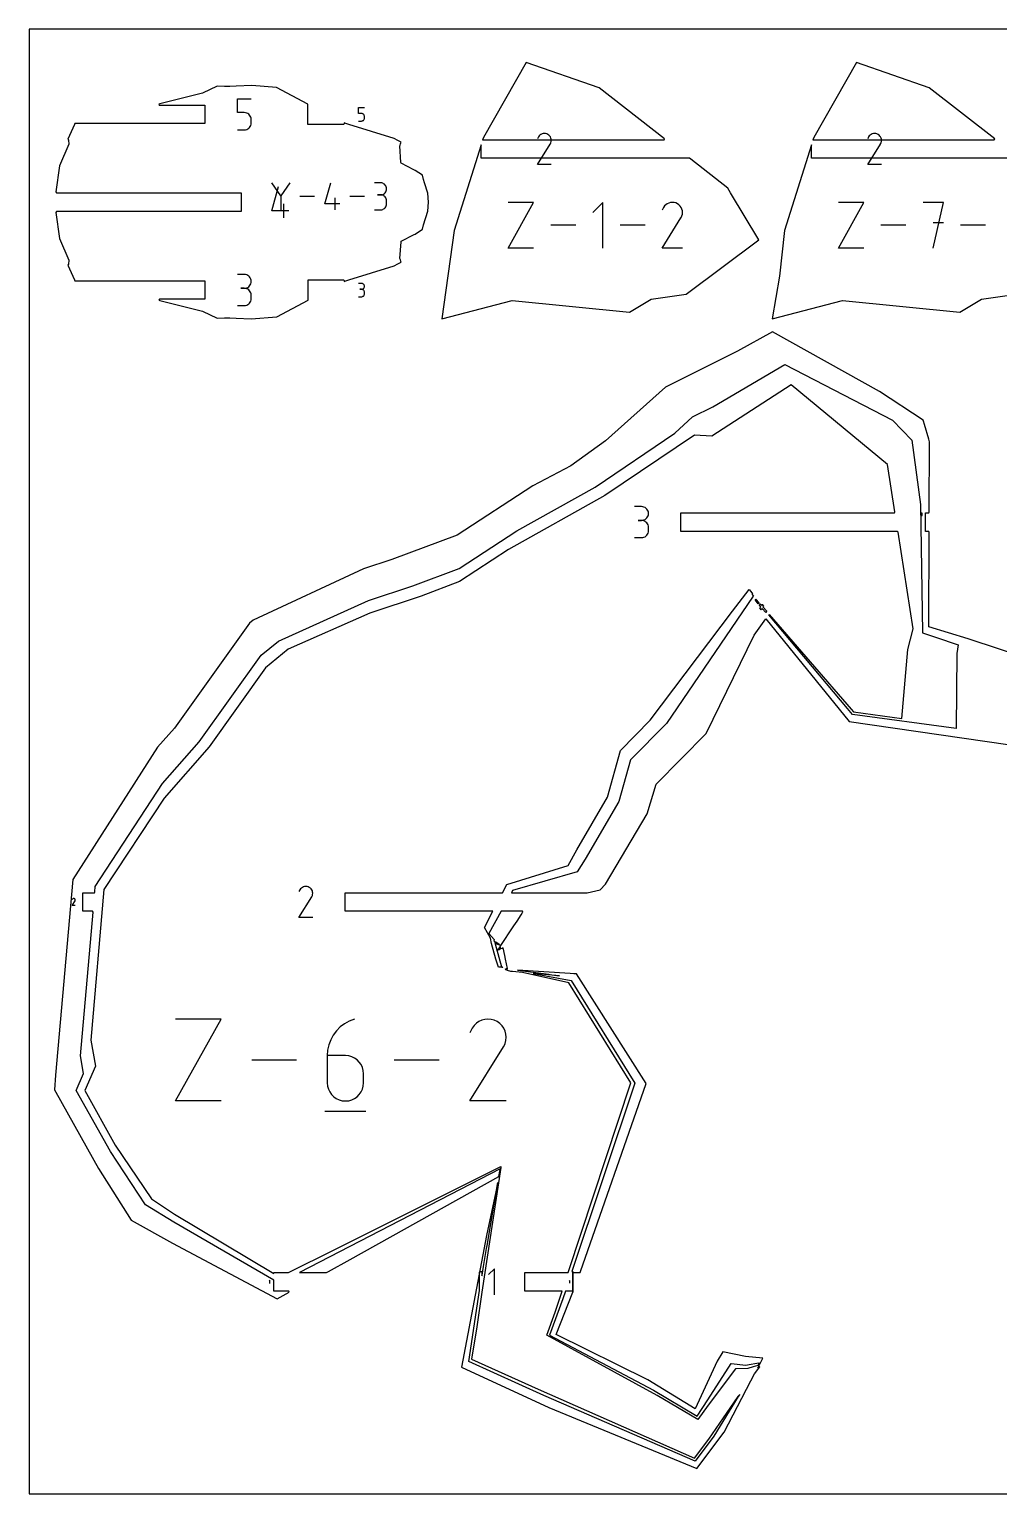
# Model space of a CAD drawing. Extents: x 0 to 40, y 0 to 40.
# Drawn here: x 0 to 26.47, y 0 to 40 of the extents above; entities that cross this region are included whole.
import ezdxf

# ---------------------------------------------------------------- set-up
doc = ezdxf.new("R2010")
doc.units = 0

msp = doc.modelspace()

# ---------------------------------------------------------------- linework, layer by layer
at = {"layer": 'annotation', "color": 1}
for p, q in [((5.681227, 37.723564), (5.681227, 38.101192)), ((5.681227, 38.101192), (6.057844, 38.101192)), ((5.869536, 37.723564), (5.681227, 37.723564)), ((5.903347, 37.720542), (5.869536, 37.723564)), ((5.935186, 37.711825), (5.903347, 37.720542)), ((5.964516, 37.69794), (5.935186, 37.711825)), ((5.990803, 37.679411), (5.964516, 37.69794)), ((6.01351, 37.656765), (5.990803, 37.679411)), ((6.032103, 37.630528), (6.01351, 37.656765)), ((6.046047, 37.601224), (6.032103, 37.630528)), ((6.054806, 37.56938), (6.046047, 37.601224)), ((8.98801, 37.697247), (8.98801, 37.860562)), ((8.98801, 37.860562), (9.150888, 37.860562)), ((9.069449, 37.697247), (8.98801, 37.697247)), ((9.084072, 37.69594), (9.069449, 37.697247)), ((9.097842, 37.69217), (9.084072, 37.69594)), ((9.110526, 37.686165), (9.097842, 37.69217)), ((9.121894, 37.678152), (9.110526, 37.686165)), ((9.131715, 37.668358), (9.121894, 37.678152)), ((9.139756, 37.657011), (9.131715, 37.668358)), ((9.145786, 37.644338), (9.139756, 37.657011)), ((9.149574, 37.630566), (9.145786, 37.644338)), ((9.150888, 37.615923), (9.149574, 37.630566)), ((9.150888, 37.575353), (9.150888, 37.615923)), ((9.150888, 37.615923), (9.150888, 37.615923)), ((5.681227, 37.253192), (5.869536, 37.253192)), ((5.869536, 37.253192), (5.903333, 37.256231)), ((5.869536, 37.253192), (5.869536, 37.253192)), ((5.903333, 37.256231), (5.935164, 37.264991)), ((5.935164, 37.264991), (5.964492, 37.278941)), ((5.964492, 37.278941), (5.990781, 37.297545)), ((5.990781, 37.297545), (6.013493, 37.32027)), ((6.013493, 37.32027), (6.032091, 37.346583)), ((6.032091, 37.346583), (6.046041, 37.37595)), ((6.046041, 37.37595), (6.054804, 37.407838)), ((6.054804, 37.407838), (6.057844, 37.441713)), ((6.057844, 37.535522), (6.054806, 37.56938)), ((6.057844, 37.441713), (6.057844, 37.535522)), ((6.057844, 37.535522), (6.057844, 37.535522)), ((8.98801, 37.493821), (9.069449, 37.493821)), ((9.069449, 37.493821), (9.084066, 37.495136)), ((9.069449, 37.493821), (9.069449, 37.493821)), ((9.084066, 37.495136), (9.097832, 37.498925)), ((9.097832, 37.498925), (9.110516, 37.504957)), ((9.110516, 37.504957), (9.121885, 37.513003)), ((9.121885, 37.513003), (9.131707, 37.522831)), ((9.131707, 37.522831), (9.139751, 37.534211)), ((9.139751, 37.534211), (9.145784, 37.546912)), ((9.145784, 37.546912), (9.149574, 37.560702)), ((9.149574, 37.560702), (9.150888, 37.575353)), ((13.874668, 36.305168), (14.222675, 36.865414)), ((13.899928, 37.058881), (13.8752, 37.011445)), ((13.919552, 37.086708), (13.899928, 37.058881)), ((13.943097, 37.109937), (13.919552, 37.086708)), ((13.969846, 37.128383), (13.943097, 37.109937)), ((13.999083, 37.141858), (13.969846, 37.128383)), ((14.030092, 37.150177), (13.999083, 37.141858)), ((14.062157, 37.153154), (14.030092, 37.150177)), ((14.094563, 37.150604), (14.062157, 37.153154)), ((14.126592, 37.142339), (14.094563, 37.150604)), ((14.15753, 37.128174), (14.126592, 37.142339)), ((14.1852, 37.108525), (14.15753, 37.128174)), ((14.15753, 37.128174), (14.15753, 37.128174)), ((14.208335, 37.084947), (14.1852, 37.108525)), ((14.22673, 37.058162), (14.208335, 37.084947)), ((14.222675, 36.865414), (14.223091, 36.865929)), ((14.222675, 36.865414), (14.222675, 36.865414)), ((14.223091, 36.865929), (14.22349, 36.866448)), ((14.22349, 36.866448), (14.223874, 36.866976)), ((14.223874, 36.866976), (14.224247, 36.867517)), ((14.224247, 36.867517), (14.22461, 36.868076)), ((14.22461, 36.868076), (14.224967, 36.868656)), ((14.224967, 36.868656), (14.22532, 36.869263)), ((14.22532, 36.869263), (14.225672, 36.8699)), ((14.225672, 36.8699), (14.226025, 36.870572)), ((14.226025, 36.870572), (14.240394, 36.901424)), ((14.226025, 36.870572), (14.226025, 36.870572)), ((14.240178, 37.028893), (14.22673, 37.058162)), ((14.248475, 36.997861), (14.240178, 37.028893)), ((14.240394, 36.901424), (14.248788, 36.933405)), ((14.251413, 36.965791), (14.248475, 36.997861)), ((14.248788, 36.933405), (14.251413, 36.965791)), ((22.890732, 36.305161), (23.238738, 36.865407)), ((22.915992, 37.058874), (22.891263, 37.011438)), ((22.935616, 37.086701), (22.915992, 37.058874)), ((22.95916, 37.10993), (22.935616, 37.086701)), ((22.985909, 37.128376), (22.95916, 37.10993)), ((23.015146, 37.141851), (22.985909, 37.128376)), ((23.046155, 37.15017), (23.015146, 37.141851)), ((23.078221, 37.153147), (23.046155, 37.15017)), ((23.110626, 37.150597), (23.078221, 37.153147)), ((23.142656, 37.142332), (23.110626, 37.150597)), ((23.173593, 37.128167), (23.142656, 37.142332)), ((23.201264, 37.108518), (23.173593, 37.128167)), ((23.173593, 37.128167), (23.173593, 37.128167)), ((23.224399, 37.08494), (23.201264, 37.108518)), ((23.242794, 37.058155), (23.224399, 37.08494)), ((23.238738, 36.865407), (23.239154, 36.865922)), ((23.238738, 36.865407), (23.238738, 36.865407)), ((23.239154, 36.865922), (23.239553, 36.866441)), ((23.239553, 36.866441), (23.239938, 36.866969)), ((23.239938, 36.866969), (23.24031, 36.86751)), ((23.24031, 36.86751), (23.240674, 36.868069)), ((23.240674, 36.868069), (23.241031, 36.868649)), ((23.241031, 36.868649), (23.241384, 36.869256)), ((23.241384, 36.869256), (23.241736, 36.869893)), ((23.241736, 36.869893), (23.242089, 36.870566)), ((23.242089, 36.870566), (23.256458, 36.901417)), ((23.242089, 36.870566), (23.242089, 36.870566)), ((23.256242, 37.028886), (23.242794, 37.058155)), ((23.264538, 36.997855), (23.256242, 37.028886)), ((23.256458, 36.901417), (23.264852, 36.933398)), ((23.267477, 36.965784), (23.264538, 36.997855)), ((23.264852, 36.933398), (23.267477, 36.965784)), ((12.302562, 36.722589), (12.307968, 36.731291)), ((12.308412, 36.722589), (12.302562, 36.722589)), ((12.302955, 36.734296), (12.302571, 36.733559)), ((12.30326, 36.734728), (12.302955, 36.734296)), ((12.303625, 36.735089), (12.30326, 36.734728)), ((12.304041, 36.735376), (12.303625, 36.735089)), ((12.304495, 36.735585), (12.304041, 36.735376)), ((12.304976, 36.735714), (12.304495, 36.735585)), ((12.305475, 36.73576), (12.304976, 36.735714)), ((12.305978, 36.735721), (12.305475, 36.73576)), ((12.306475, 36.735592), (12.305978, 36.735721)), ((12.306956, 36.735372), (12.306475, 36.735592)), ((12.307386, 36.735067), (12.306956, 36.735372)), ((12.306956, 36.735372), (12.306956, 36.735372)), ((12.307745, 36.734701), (12.307386, 36.735067)), ((12.308031, 36.734285), (12.307745, 36.734701)), ((12.307968, 36.731291), (12.307974, 36.731299)), ((12.307968, 36.731291), (12.307968, 36.731291)), ((12.307974, 36.731299), (12.30798, 36.731307)), ((12.30798, 36.731307), (12.307986, 36.731315)), ((12.307986, 36.731315), (12.307992, 36.731324)), ((12.307992, 36.731324), (12.307998, 36.731333)), ((12.307998, 36.731333), (12.308003, 36.731342)), ((12.308003, 36.731342), (12.308009, 36.731351)), ((12.308009, 36.731351), (12.308014, 36.731361)), ((12.308014, 36.731361), (12.30802, 36.731371)), ((12.30802, 36.731371), (12.308243, 36.731851)), ((12.30802, 36.731371), (12.30802, 36.731371)), ((12.30824, 36.73383), (12.308031, 36.734285)), ((12.308368, 36.733348), (12.30824, 36.73383)), ((12.308243, 36.731851), (12.308373, 36.732347)), ((12.308414, 36.73285), (12.308368, 36.733348)), ((12.308373, 36.732347), (12.308414, 36.73285)), ((21.320644, 36.722582), (21.326049, 36.731284)), ((21.326494, 36.722582), (21.320644, 36.722582)), ((21.321036, 36.734289), (21.320652, 36.733553)), ((21.321341, 36.734722), (21.321036, 36.734289)), ((21.321707, 36.735083), (21.321341, 36.734722)), ((21.322122, 36.735369), (21.321707, 36.735083)), ((21.322576, 36.735578), (21.322122, 36.735369)), ((21.323058, 36.735708), (21.322576, 36.735578)), ((21.323556, 36.735754), (21.323058, 36.735708)), ((21.324059, 36.735714), (21.323556, 36.735754)), ((21.324557, 36.735586), (21.324059, 36.735714)), ((21.325037, 36.735366), (21.324557, 36.735586)), ((21.325467, 36.735061), (21.325037, 36.735366)), ((21.325037, 36.735366), (21.325037, 36.735366)), ((21.325827, 36.734694), (21.325467, 36.735061)), ((21.326112, 36.734278), (21.325827, 36.734694)), ((21.326049, 36.731284), (21.326056, 36.731292)), ((21.326049, 36.731284), (21.326049, 36.731284)), ((21.326056, 36.731292), (21.326062, 36.7313)), ((21.326062, 36.7313), (21.326068, 36.731309)), ((21.326068, 36.731309), (21.326074, 36.731317)), ((21.326074, 36.731317), (21.326079, 36.731326)), ((21.326079, 36.731326), (21.326085, 36.731335)), ((21.326085, 36.731335), (21.32609, 36.731344)), ((21.32609, 36.731344), (21.326096, 36.731354)), ((21.326096, 36.731354), (21.326101, 36.731364)), ((21.326101, 36.731364), (21.326325, 36.731844)), ((21.326101, 36.731364), (21.326101, 36.731364)), ((21.326321, 36.733824), (21.326112, 36.734278)), ((21.32645, 36.733342), (21.326321, 36.733824)), ((21.326325, 36.731844), (21.326455, 36.73234)), ((21.326496, 36.732844), (21.32645, 36.733342)), ((21.326455, 36.73234), (21.326496, 36.732844)), ((14.251285, 36.305168), (13.874668, 36.305168)), ((23.267349, 36.305161), (22.890732, 36.305161)), ((6.619228, 35.042129), (6.80727, 35.701608)), ((6.867754, 35.45013), (6.622376, 35.804981)), ((7.113086, 35.804981), (6.867754, 35.45013)), ((8.067057, 35.23287), (8.230181, 35.804957)), ((9.592816, 35.804104), (9.429461, 35.804104)), ((9.622196, 35.801467), (9.592816, 35.804104)), ((9.649841, 35.793867), (9.622196, 35.801467)), ((9.675292, 35.781773), (9.649841, 35.793867)), ((9.698089, 35.76565), (9.675292, 35.781773)), ((9.717773, 35.745967), (9.698089, 35.76565)), ((9.733882, 35.723191), (9.717773, 35.745967)), ((9.745958, 35.69779), (9.733882, 35.723191)), ((9.753541, 35.67023), (9.745958, 35.69779)), ((9.745958, 35.583926), (9.753541, 35.611592)), ((9.756171, 35.64098), (9.753541, 35.67023)), ((9.753541, 35.611592), (9.756171, 35.64098)), ((9.756171, 35.64098), (9.756171, 35.64098)), ((6.867754, 35.478686), (6.867754, 35.069308)), ((6.94894, 34.853608), (6.94894, 35.230225)), ((7.791266, 35.437144), (7.389038, 35.437144)), ((8.475513, 35.23287), (8.067057, 35.23287)), ((8.353078, 35.069331), (8.353078, 35.39604)), ((9.153671, 35.437144), (8.751442, 35.437144)), ((9.592816, 35.477395), (9.511023, 35.477395)), ((9.511023, 35.477395), (9.592816, 35.477395)), ((9.592816, 35.477395), (9.622196, 35.480032)), ((9.622196, 35.474758), (9.592816, 35.477395)), ((9.592816, 35.477395), (9.592816, 35.477395)), ((9.622196, 35.480032), (9.649841, 35.487636)), ((9.649841, 35.467158), (9.622196, 35.474758)), ((9.649841, 35.487636), (9.675292, 35.499743)), ((9.675292, 35.455063), (9.649841, 35.467158)), ((9.675292, 35.499743), (9.698089, 35.515889)), ((9.698089, 35.438941), (9.675292, 35.455063)), ((9.698089, 35.515889), (9.717773, 35.535611)), ((9.717773, 35.419258), (9.698089, 35.438941)), ((9.717773, 35.535611), (9.733882, 35.558444)), ((9.733882, 35.396482), (9.717773, 35.419258)), ((9.733882, 35.558444), (9.745958, 35.583926)), ((9.745958, 35.37108), (9.733882, 35.396482)), ((9.753541, 35.343521), (9.745958, 35.37108)), ((9.745958, 35.175649), (9.753541, 35.203215)), ((9.756171, 35.314271), (9.753541, 35.343521)), ((9.753541, 35.203215), (9.756171, 35.232478)), ((9.756171, 35.232478), (9.756171, 35.314271)), ((9.756171, 35.314271), (9.756171, 35.314271)), ((13.075689, 34.024147), (13.768223, 35.271396)), ((13.768223, 35.271396), (13.075689, 35.271396)), ((15.662952, 35.271396), (15.385673, 34.994038)), ((15.662952, 34.024147), (15.662952, 35.271396)), ((17.381064, 35.207801), (17.346434, 35.173636)), ((17.420406, 35.234931), (17.381064, 35.207801)), ((17.463409, 35.254751), (17.420406, 35.234931)), ((17.509017, 35.266987), (17.463409, 35.254751)), ((17.556179, 35.271366), (17.509017, 35.266987)), ((17.603842, 35.267614), (17.556179, 35.271366)), ((17.650951, 35.255458), (17.603842, 35.267614)), ((17.696454, 35.234624), (17.650951, 35.255458)), ((17.737152, 35.205725), (17.696454, 35.234624)), ((17.696454, 35.234624), (17.696454, 35.234624)), ((17.77118, 35.171046), (17.737152, 35.205725)), ((22.093514, 34.024146), (22.786047, 35.271394)), ((22.786047, 35.271394), (22.093514, 35.271394)), ((24.958054, 35.271394), (24.403417, 35.271394)), ((24.680775, 34.024146), (24.958054, 35.271394)), ((7.090079, 35.042129), (6.619228, 35.042129)), ((9.429461, 35.069354), (9.592816, 35.069354)), ((9.592816, 35.069354), (9.622196, 35.071989)), ((9.592816, 35.069354), (9.592816, 35.069354)), ((9.622196, 35.071989), (9.649841, 35.079585)), ((9.649841, 35.079585), (9.675292, 35.091675)), ((9.675292, 35.091675), (9.698089, 35.107793)), ((9.698089, 35.107793), (9.717773, 35.127472)), ((9.717773, 35.127472), (9.733882, 35.150246)), ((9.733882, 35.150246), (9.745958, 35.175649)), ((17.280418, 34.024137), (17.79227, 34.848154)), ((17.317571, 35.132707), (17.2812, 35.062938)), ((17.346434, 35.173636), (17.317571, 35.132707)), ((17.798235, 35.13165), (17.77118, 35.171046)), ((17.79227, 34.848154), (17.792882, 34.848911)), ((17.79227, 34.848154), (17.79227, 34.848154)), ((17.792882, 34.848911), (17.793469, 34.849674)), ((17.793469, 34.849674), (17.794035, 34.850451)), ((17.794035, 34.850451), (17.794583, 34.851247)), ((17.794583, 34.851247), (17.795117, 34.852068)), ((17.795117, 34.852068), (17.795642, 34.852922)), ((17.795642, 34.852922), (17.796162, 34.853814)), ((17.796162, 34.853814), (17.796679, 34.854752)), ((17.796679, 34.854752), (17.797198, 34.855741)), ((17.797198, 34.855741), (17.818332, 34.901118)), ((17.797198, 34.855741), (17.797198, 34.855741)), ((17.818015, 35.0886), (17.798235, 35.13165)), ((17.830217, 35.042959), (17.818015, 35.0886)), ((17.818332, 34.901118), (17.830679, 34.948155)), ((17.834539, 34.99579), (17.830217, 35.042959)), ((17.830679, 34.948155), (17.834539, 34.99579)), ((14.918033, 34.647772), (14.236059, 34.647772)), ((16.812723, 34.647772), (16.130749, 34.647772)), ((23.935856, 34.64777), (23.253882, 34.64777)), ((24.958054, 34.715975), (24.680775, 34.715975)), ((26.107902, 34.64777), (25.425928, 34.64777)), ((13.768223, 34.024147), (13.075689, 34.024147)), ((17.834351, 34.024137), (17.280418, 34.024137)), ((22.786047, 34.024146), (22.093514, 34.024146)), ((5.869697, 33.30104), (5.681388, 33.30104)), ((5.903564, 33.298), (5.869697, 33.30104)), ((5.935433, 33.28924), (5.903564, 33.298)), ((5.964772, 33.275297), (5.935433, 33.28924)), ((5.991051, 33.256712), (5.964772, 33.275297)), ((6.013741, 33.234022), (5.991051, 33.256712)), ((6.032312, 33.207767), (6.013741, 33.234022)), ((6.046232, 33.178486), (6.032312, 33.207767)), ((5.869697, 32.924423), (5.775409, 32.924423)), ((5.775409, 32.924423), (5.869697, 32.924423)), ((5.869697, 32.924423), (5.903564, 32.927464)), ((5.903564, 32.921383), (5.869697, 32.924423)), ((5.869697, 32.924423), (5.869697, 32.924423)), ((5.903564, 32.927464), (5.935433, 32.936229)), ((5.935433, 32.912623), (5.903564, 32.921383)), ((5.935433, 32.936229), (5.964772, 32.950186)), ((5.964772, 32.89868), (5.935433, 32.912623)), ((5.964772, 32.950186), (5.991051, 32.968798)), ((5.991051, 32.880095), (5.964772, 32.89868)), ((5.991051, 32.968798), (6.013741, 32.991532)), ((6.013741, 32.857405), (5.991051, 32.880095)), ((6.013741, 32.991532), (6.032312, 33.017853)), ((6.032312, 32.83115), (6.013741, 32.857405)), ((6.032312, 33.017853), (6.046232, 33.047228)), ((6.046232, 32.801868), (6.032312, 32.83115)), ((6.054974, 33.146716), (6.046232, 33.178486)), ((6.046232, 33.047228), (6.054974, 33.079121)), ((6.054974, 32.770099), (6.046232, 32.801868)), ((6.058005, 33.112997), (6.054974, 33.146716)), ((6.054974, 33.079121), (6.058005, 33.112997)), ((6.058005, 33.112997), (6.058005, 33.112997)), ((9.06846, 33.060785), (8.987103, 33.060785)), ((9.06846, 32.89807), (9.027724, 32.89807)), ((9.027724, 32.89807), (9.06846, 32.89807)), ((9.083093, 33.059472), (9.06846, 33.060785)), ((9.06846, 32.89807), (9.083093, 32.899384)), ((9.083093, 32.896757), (9.06846, 32.89807)), ((9.06846, 32.89807), (9.06846, 32.89807)), ((9.096861, 33.055687), (9.083093, 33.059472)), ((9.083093, 32.899384), (9.096861, 32.903171)), ((9.096861, 32.892972), (9.083093, 32.896757)), ((9.109537, 33.049663), (9.096861, 33.055687)), ((9.096861, 32.903171), (9.109537, 32.909201)), ((9.109537, 32.886948), (9.096861, 32.892972)), ((9.120891, 33.041633), (9.109537, 33.049663)), ((9.109537, 32.909201), (9.120891, 32.917242)), ((9.120891, 32.878919), (9.109537, 32.886948)), ((9.130694, 33.03183), (9.120891, 33.041633)), ((9.120891, 32.917242), (9.130694, 32.927064)), ((9.130694, 32.869116), (9.120891, 32.878919)), ((9.138717, 33.020487), (9.130694, 33.03183)), ((9.130694, 32.927064), (9.138717, 32.938436)), ((9.138717, 32.857772), (9.130694, 32.869116)), ((9.144731, 33.007836), (9.138717, 33.020487)), ((9.138717, 32.938436), (9.144731, 32.951127)), ((9.144731, 32.845122), (9.138717, 32.857772)), ((9.148508, 32.99411), (9.144731, 33.007836)), ((9.144731, 32.951127), (9.148508, 32.964906)), ((9.148508, 32.831396), (9.144731, 32.845122)), ((9.149818, 32.979542), (9.148508, 32.99411)), ((9.148508, 32.964906), (9.149818, 32.979542)), ((9.149818, 32.816828), (9.148508, 32.831396)), ((9.149818, 32.979542), (9.149818, 32.979542)), ((9.149818, 32.776092), (9.149818, 32.816828)), ((9.149818, 32.816828), (9.149818, 32.816828)), ((5.681388, 32.45405), (5.869697, 32.45405)), ((5.869697, 32.45405), (5.903564, 32.457089)), ((5.869697, 32.45405), (5.869697, 32.45405)), ((5.903564, 32.457089), (5.935433, 32.465845)), ((5.935433, 32.465845), (5.964772, 32.479781)), ((5.964772, 32.479781), (5.991051, 32.498361)), ((5.991051, 32.498361), (6.013741, 32.521046)), ((6.013741, 32.521046), (6.032312, 32.5473)), ((6.032312, 32.5473), (6.046232, 32.576584)), ((6.046232, 32.576584), (6.054974, 32.608361)), ((6.058005, 32.73638), (6.054974, 32.770099)), ((6.054974, 32.608361), (6.058005, 32.642093)), ((6.058005, 32.642093), (6.058005, 32.73638)), ((6.058005, 32.73638), (6.058005, 32.73638)), ((8.987103, 32.694849), (9.06846, 32.694849)), ((9.06846, 32.694849), (9.083093, 32.696162)), ((9.06846, 32.694849), (9.06846, 32.694849)), ((9.083093, 32.696162), (9.096861, 32.699945)), ((9.096861, 32.699945), (9.109537, 32.705966)), ((9.109537, 32.705966), (9.120891, 32.713993)), ((9.120891, 32.713993), (9.130694, 32.723794)), ((9.130694, 32.723794), (9.138717, 32.735137)), ((9.138717, 32.735137), (9.144731, 32.747789)), ((9.144731, 32.747789), (9.148508, 32.761518)), ((9.148508, 32.761518), (9.149818, 32.776092)), ((16.716564, 26.96202), (16.528256, 26.96202)), ((16.750432, 26.95898), (16.716564, 26.96202)), ((16.7823, 26.950219), (16.750432, 26.95898)), ((16.811639, 26.936277), (16.7823, 26.950219)), ((16.837919, 26.917692), (16.811639, 26.936277)), ((16.860609, 26.895002), (16.837919, 26.917692)), ((16.879179, 26.868747), (16.860609, 26.895002)), ((16.8931, 26.839465), (16.879179, 26.868747)), ((16.901841, 26.807696), (16.8931, 26.839465)), ((16.904873, 26.773977), (16.901841, 26.807696)), ((16.716564, 26.585403), (16.622277, 26.585403)), ((16.622277, 26.585403), (16.716564, 26.585403)), ((16.716564, 26.585403), (16.750432, 26.588443)), ((16.750432, 26.582363), (16.716564, 26.585403)), ((16.716564, 26.585403), (16.716564, 26.585403)), ((16.750432, 26.588443), (16.7823, 26.597209)), ((16.7823, 26.573602), (16.750432, 26.582363)), ((16.7823, 26.597209), (16.811639, 26.611165)), ((16.811639, 26.55966), (16.7823, 26.573602)), ((16.811639, 26.611165), (16.837919, 26.629778)), ((16.837919, 26.541075), (16.811639, 26.55966)), ((16.837919, 26.629778), (16.860609, 26.652512)), ((16.860609, 26.518385), (16.837919, 26.541075)), ((16.860609, 26.652512), (16.879179, 26.678833)), ((16.879179, 26.49213), (16.860609, 26.518385)), ((16.879179, 26.678833), (16.8931, 26.708207)), ((16.8931, 26.462848), (16.879179, 26.49213)), ((16.8931, 26.708207), (16.901841, 26.7401)), ((16.901841, 26.431079), (16.8931, 26.462848)), ((16.901841, 26.7401), (16.904873, 26.773977)), ((16.904873, 26.39736), (16.901841, 26.431079)), ((16.904873, 26.773977), (16.904873, 26.773977)), ((24.366796, 26.786789), (24.350866, 26.786789)), ((24.350866, 26.715137), (24.366796, 26.715137)), ((24.366796, 26.754929), (24.35882, 26.754929)), ((24.35882, 26.754929), (24.366796, 26.754929)), ((24.369661, 26.786532), (24.366796, 26.786789)), ((24.366796, 26.754929), (24.369661, 26.755186)), ((24.369661, 26.754672), (24.366796, 26.754929)), ((24.366796, 26.754929), (24.366796, 26.754929)), ((24.366796, 26.715137), (24.369661, 26.715394)), ((24.366796, 26.715137), (24.366796, 26.715137)), ((24.372357, 26.785791), (24.369661, 26.786532)), ((24.369661, 26.755186), (24.372357, 26.755928)), ((24.372357, 26.753931), (24.369661, 26.754672)), ((24.369661, 26.715394), (24.372357, 26.716135)), ((24.374839, 26.784612), (24.372357, 26.785791)), ((24.372357, 26.755928), (24.374839, 26.757108)), ((24.374839, 26.752751), (24.372357, 26.753931)), ((24.372357, 26.716135), (24.374839, 26.717314)), ((24.377062, 26.783039), (24.374839, 26.784612)), ((24.374839, 26.757108), (24.377062, 26.758683)), ((24.377062, 26.751179), (24.374839, 26.752751)), ((24.374839, 26.717314), (24.377062, 26.718886)), ((24.378982, 26.78112), (24.377062, 26.783039)), ((24.377062, 26.758683), (24.378982, 26.760606)), ((24.378982, 26.749259), (24.377062, 26.751179)), ((24.377062, 26.718886), (24.378982, 26.720805)), ((24.380553, 26.778899), (24.378982, 26.78112)), ((24.378982, 26.760606), (24.380553, 26.762833)), ((24.380553, 26.747038), (24.378982, 26.749259)), ((24.378982, 26.720805), (24.380553, 26.723026)), ((24.38173, 26.776422), (24.380553, 26.778899)), ((24.380553, 26.762833), (24.38173, 26.765318)), ((24.38173, 26.744561), (24.380553, 26.747038)), ((24.380553, 26.723026), (24.38173, 26.725503)), ((24.38247, 26.773734), (24.38173, 26.776422)), ((24.38173, 26.765318), (24.38247, 26.768016)), ((24.38247, 26.741874), (24.38173, 26.744561)), ((24.38173, 26.725503), (24.38247, 26.728191)), ((24.382726, 26.770882), (24.38247, 26.773734)), ((24.38247, 26.768016), (24.382726, 26.770882)), ((24.382726, 26.739021), (24.38247, 26.741874)), ((24.38247, 26.728191), (24.382726, 26.731045)), ((24.382726, 26.770882), (24.382726, 26.770882)), ((24.382726, 26.731045), (24.382726, 26.739021)), ((24.382726, 26.739021), (24.382726, 26.739021)), ((16.528256, 26.11503), (16.716564, 26.11503)), ((16.716564, 26.11503), (16.750432, 26.118068)), ((16.716564, 26.11503), (16.716564, 26.11503)), ((16.750432, 26.118068), (16.7823, 26.126825)), ((16.7823, 26.126825), (16.811639, 26.140761)), ((16.811639, 26.140761), (16.837919, 26.159341)), ((16.837919, 26.159341), (16.860609, 26.182026)), ((16.860609, 26.182026), (16.879179, 26.208279)), ((16.879179, 26.208279), (16.8931, 26.237563)), ((16.8931, 26.237563), (16.901841, 26.26934)), ((16.901841, 26.26934), (16.904873, 26.303073)), ((16.904873, 26.303073), (16.904873, 26.39736)), ((16.904873, 26.39736), (16.904873, 26.39736)), ((7.388011, 16.493202), (7.363283, 16.445765)), ((7.407635, 16.521029), (7.388011, 16.493202)), ((7.431179, 16.544258), (7.407635, 16.521029)), ((7.457928, 16.562703), (7.431179, 16.544258)), ((7.487165, 16.576178), (7.457928, 16.562703)), ((7.518175, 16.584498), (7.487165, 16.576178)), ((7.55024, 16.587475), (7.518175, 16.584498)), ((7.582645, 16.584924), (7.55024, 16.587475)), ((7.614675, 16.576659), (7.582645, 16.584924)), ((7.645612, 16.562494), (7.614675, 16.576659)), ((7.673283, 16.542846), (7.645612, 16.562494)), ((7.645612, 16.562494), (7.645612, 16.562494)), ((7.696418, 16.519268), (7.673283, 16.542846)), ((7.714813, 16.492483), (7.696418, 16.519268)), ((7.728261, 16.463213), (7.714813, 16.492483)), ((7.736557, 16.432182), (7.728261, 16.463213)), ((7.739496, 16.400112), (7.736557, 16.432182)), ((7.736871, 16.367725), (7.739496, 16.400112)), ((1.170134, 16.068805), (1.247853, 16.193921)), ((1.254242, 16.068805), (1.170134, 16.068805)), ((1.175776, 16.237127), (1.170253, 16.226533)), ((1.180158, 16.243341), (1.175776, 16.237127)), ((1.185416, 16.248529), (1.180158, 16.243341)), ((1.19139, 16.252648), (1.185416, 16.248529)), ((1.197919, 16.255657), (1.19139, 16.252648)), ((1.204844, 16.257515), (1.197919, 16.255657)), ((1.212005, 16.25818), (1.204844, 16.257515)), ((1.219242, 16.257611), (1.212005, 16.25818)), ((1.226395, 16.255765), (1.219242, 16.257611)), ((1.233304, 16.252602), (1.226395, 16.255765)), ((1.239484, 16.248214), (1.233304, 16.252602)), ((1.233304, 16.252602), (1.233304, 16.252602)), ((1.24465, 16.242948), (1.239484, 16.248214)), ((1.248758, 16.236966), (1.24465, 16.242948)), ((1.247853, 16.193921), (1.247945, 16.194036)), ((1.247853, 16.193921), (1.247853, 16.193921)), ((1.247945, 16.194036), (1.248035, 16.194152)), ((1.248035, 16.194152), (1.24812, 16.19427)), ((1.24812, 16.19427), (1.248204, 16.194391)), ((1.248204, 16.194391), (1.248285, 16.194515)), ((1.248285, 16.194515), (1.248365, 16.194645)), ((1.248365, 16.194645), (1.248443, 16.194781)), ((1.248443, 16.194781), (1.248522, 16.194923)), ((1.248522, 16.194923), (1.248601, 16.195073)), ((1.248601, 16.195073), (1.25181, 16.201963)), ((1.248601, 16.195073), (1.248601, 16.195073)), ((1.251762, 16.23043), (1.248758, 16.236966)), ((1.253614, 16.2235), (1.251762, 16.23043)), ((1.25181, 16.201963), (1.253684, 16.209105)), ((1.254271, 16.216338), (1.253614, 16.2235)), ((1.253684, 16.209105), (1.254271, 16.216338)), ((7.362751, 15.739489), (7.710757, 16.299735)), ((7.710757, 16.299735), (7.711173, 16.300249)), ((7.710757, 16.299735), (7.710757, 16.299735)), ((7.711173, 16.300249), (7.711572, 16.300769)), ((7.711572, 16.300769), (7.711957, 16.301296)), ((7.711957, 16.301296), (7.712329, 16.301838)), ((7.712329, 16.301838), (7.712693, 16.302396)), ((7.712693, 16.302396), (7.71305, 16.302977)), ((7.71305, 16.302977), (7.713403, 16.303583)), ((7.713403, 16.303583), (7.713755, 16.304221)), ((7.713755, 16.304221), (7.714108, 16.304893)), ((7.714108, 16.304893), (7.728477, 16.335745)), ((7.714108, 16.304893), (7.714108, 16.304893)), ((7.728477, 16.335745), (7.736871, 16.367725)), ((7.739368, 15.739489), (7.362751, 15.739489)), ((3.993609, 10.726798), (5.235023, 12.962578)), ((5.235023, 12.962578), (3.993609, 12.962578)), ((8.607374, 12.837398), (8.489915, 12.748821)), ((8.737889, 12.909251), (8.607374, 12.837398)), ((8.880118, 12.962578), (8.737889, 12.909251)), ((8.880118, 12.962578), (8.880118, 12.962578)), ((12.207211, 12.84858), (12.145136, 12.787336)), ((12.277735, 12.897212), (12.207211, 12.84858)), ((12.35482, 12.93274), (12.277735, 12.897212)), ((12.436577, 12.954674), (12.35482, 12.93274)), ((12.521118, 12.962524), (12.436577, 12.954674)), ((12.606556, 12.955798), (12.521118, 12.962524)), ((12.691003, 12.934008), (12.606556, 12.955798)), ((12.772571, 12.896661), (12.691003, 12.934008)), ((12.845524, 12.844857), (12.772571, 12.896661)), ((12.772571, 12.896661), (12.772571, 12.896661)), ((12.906521, 12.782693), (12.845524, 12.844857)), ((8.229266, 12.400743), (8.177425, 12.263269)), ((8.299521, 12.528693), (8.229266, 12.400743)), ((8.386851, 12.645319), (8.299521, 12.528693)), ((8.489915, 12.748821), (8.386851, 12.645319)), ((12.093396, 12.713969), (12.028199, 12.588902)), ((12.145136, 12.787336), (12.093396, 12.713969)), ((12.95502, 12.712073), (12.906521, 12.782693)), ((12.990477, 12.634903), (12.95502, 12.712073)), ((13.01235, 12.553089), (12.990477, 12.634903)), ((13.020098, 12.468535), (13.01235, 12.553089)), ((13.013177, 12.383146), (13.020098, 12.468535)), ((8.145337, 12.118072), (8.134344, 11.966951)), ((8.177425, 12.263269), (8.145337, 12.118072)), ((12.026797, 10.72678), (12.944327, 12.203887)), ((12.944327, 12.203887), (12.945424, 12.205244)), ((12.944327, 12.203887), (12.944327, 12.203887)), ((12.945424, 12.205244), (12.946476, 12.206613)), ((12.946476, 12.206613), (12.94749, 12.208005)), ((12.94749, 12.208005), (12.948473, 12.209431)), ((12.948473, 12.209431), (12.949431, 12.210904)), ((12.949431, 12.210904), (12.950372, 12.212434)), ((12.950372, 12.212434), (12.951303, 12.214034)), ((12.951303, 12.214034), (12.95223, 12.215714)), ((12.95223, 12.215714), (12.953161, 12.217487)), ((12.953161, 12.217487), (12.991045, 12.298828)), ((12.953161, 12.217487), (12.953161, 12.217487)), ((12.991045, 12.298828), (13.013177, 12.383146)), ((7.296137, 11.844688), (6.073651, 11.844688)), ((8.134344, 11.966951), (8.134344, 11.223841)), ((8.630826, 11.966951), (8.134344, 11.966951)), ((8.720119, 11.958982), (8.630826, 11.966951)), ((8.804141, 11.936), (8.720119, 11.958982)), ((8.881494, 11.899391), (8.804141, 11.936)), ((8.950781, 11.85054), (8.881494, 11.899391)), ((9.010604, 11.790833), (8.950781, 11.85054)), ((9.059565, 11.721657), (9.010604, 11.790833)), ((9.096268, 11.644397), (9.059565, 11.721657)), ((9.119315, 11.56044), (9.096268, 11.644397)), ((11.188421, 11.844688), (9.965935, 11.844688)), ((8.134344, 11.223841), (8.134344, 11.223841)), ((8.134344, 11.223841), (8.14236, 11.134528)), ((9.127307, 11.47117), (9.119315, 11.56044)), ((9.119315, 11.134528), (9.127307, 11.223841)), ((9.127307, 11.223841), (9.127307, 11.47117)), ((9.127307, 11.47117), (9.127307, 11.47117)), ((8.14236, 11.134528), (8.165464, 11.050455)), ((8.165464, 11.050455), (8.202242, 10.973027)), ((8.202242, 10.973027), (8.251278, 10.903652)), ((8.251278, 10.903652), (8.311159, 10.843736)), ((8.311159, 10.843736), (8.380469, 10.794686)), ((8.881494, 10.794686), (8.950781, 10.843736)), ((8.950781, 10.843736), (9.010604, 10.903652)), ((9.010604, 10.903652), (9.059565, 10.973027)), ((9.059565, 10.973027), (9.096268, 11.050455)), ((9.096268, 11.050455), (9.119315, 11.134528)), ((5.235023, 10.726798), (3.993609, 10.726798)), ((8.072161, 10.447326), (9.190051, 10.447326)), ((8.380469, 10.794686), (8.457793, 10.757908)), ((8.457793, 10.757908), (8.541717, 10.73481)), ((8.541717, 10.73481), (8.630826, 10.726798)), ((8.630826, 10.726798), (8.720119, 10.73481)), ((8.630826, 10.726798), (8.630826, 10.726798)), ((8.720119, 10.73481), (8.804141, 10.757908)), ((8.804141, 10.757908), (8.881494, 10.794686)), ((13.01976, 10.72678), (12.026797, 10.72678)), ((12.700609, 6.145637), (12.541589, 5.986572)), ((12.700609, 5.430338), (12.700609, 6.145637)), ((6.565176, 5.830903), (6.546095, 5.811817)), ((6.565176, 5.745072), (6.565176, 5.830903)), ((12.252554, 5.801555), (12.246522, 5.795521)), ((12.252554, 5.77442), (12.252554, 5.801555)), ((14.756098, 5.821086), (14.741381, 5.806366)), ((14.756098, 5.754889), (14.756098, 5.821086))]:
    msp.add_line(p, q, dxfattribs=at)
at = {"layer": 'boundary', "color": 5}
for p, q in [((13.567299, 39.096595), (12.397975, 37.047882)), ((15.56208, 38.401228), (13.567299, 39.096595)), ((22.585375, 39.09659), (21.416061, 37.047891)), ((24.570177, 38.404781), (22.585375, 39.09659)), ((5.133925, 38.447219), (4.728157, 38.258927)), ((5.327099, 38.440059), (5.133925, 38.447219)), ((5.33341, 38.439894), (5.327099, 38.440059)), ((5.475015, 38.438811), (5.33341, 38.439894)), ((5.479595, 38.438986), (5.475015, 38.438811)), ((5.64587, 38.445309), (5.479595, 38.438986)), ((6.074464, 38.461365), (5.64587, 38.445309)), ((6.75082, 38.410197), (6.074464, 38.461365)), ((7.609428, 37.955992), (6.75082, 38.410197)), ((17.346782, 37.007975), (15.56208, 38.401228)), ((26.360445, 37.007968), (24.570177, 38.404781)), ((4.728157, 38.258927), (3.562935, 37.965853)), ((3.562935, 37.965853), (3.5347, 37.955992)), ((3.5347, 37.955992), (3.54723, 37.929492)), ((3.54723, 37.929492), (4.796942, 37.929492)), ((4.796942, 37.929492), (4.796942, 37.424892)), ((7.609428, 37.398392), (7.609428, 37.955992)), ((1.232327, 37.398392), (1.050551, 37.00257)), ((1.244857, 37.424892), (1.232327, 37.398392)), ((4.796942, 37.424892), (1.244857, 37.424892)), ((8.585839, 37.398392), (7.609428, 37.398392)), ((8.598369, 37.424892), (8.585839, 37.398392)), ((8.63926, 37.422657), (8.598369, 37.442763)), ((8.598369, 37.442763), (8.598369, 37.424892)), ((8.725841, 37.399898), (8.63926, 37.422657)), ((9.959553, 37.018454), (8.725841, 37.399898)), ((1.079023, 36.861878), (0.825465, 36.269924)), ((1.050551, 37.00257), (1.071003, 36.972609)), ((1.071003, 36.972609), (1.079023, 36.861878)), ((10.062848, 36.9651), (9.959553, 37.018454)), ((10.149849, 36.919626), (10.062848, 36.9651)), ((10.119363, 36.820384), (10.124323, 36.836401)), ((10.147617, 36.364744), (10.119363, 36.820384)), ((10.124323, 36.836401), (10.134428, 36.867785)), ((10.134428, 36.867785), (10.13848, 36.874506)), ((10.13848, 36.874506), (10.140797, 36.894302)), ((10.140797, 36.894302), (10.149849, 36.919626)), ((12.334653, 36.845783), (11.602216, 34.508137)), ((12.334653, 36.476875), (12.334653, 36.845783)), ((12.397975, 37.047882), (12.377168, 36.981475)), ((12.377168, 36.981475), (17.334252, 36.981475)), ((17.334252, 36.981475), (17.346782, 37.007975)), ((21.352735, 36.845779), (20.620296, 34.508125)), ((21.352735, 36.476868), (21.352735, 36.845779)), ((21.416061, 37.047891), (21.39525, 36.981468)), ((21.39525, 36.981468), (24.151847, 36.981468)), ((24.151847, 36.981468), (26.347915, 36.981468)), ((26.347915, 36.981468), (26.360445, 37.007968)), ((17.263264, 36.476875), (12.334653, 36.476875)), ((18.0271, 36.476875), (17.263264, 36.476875)), ((18.061046, 36.450375), (18.0271, 36.476875)), ((19.071068, 35.661887), (18.061046, 36.450375)), ((27.041146, 36.476868), (21.352735, 36.476868)), ((0.825465, 36.269924), (0.725725, 35.556408)), ((10.149272, 36.343882), (10.147617, 36.364744)), ((10.500727, 36.163336), (10.149272, 36.343882)), ((10.533094, 36.146668), (10.500727, 36.163336)), ((10.735496, 36.014019), (10.533094, 36.146668)), ((10.767022, 35.894461), (10.735496, 36.014019)), ((10.793286, 35.805279), (10.767022, 35.894461)), ((10.878754, 35.519394), (10.793286, 35.805279)), ((19.148118, 35.533488), (19.071068, 35.661887)), ((0.725725, 35.556408), (0.738255, 35.529908)), ((0.738255, 35.529908), (5.78206, 35.529908)), ((5.78206, 35.529908), (5.78206, 35.025308)), ((10.902767, 35.277603), (10.878754, 35.519394)), ((10.878755, 35.035787), (10.902767, 35.277603)), ((19.920851, 34.248574), (19.148118, 35.533488)), ((0.738256, 35.025308), (0.725726, 34.998808)), ((0.725726, 34.998808), (0.825478, 34.285307)), ((5.78206, 35.025308), (0.738256, 35.025308)), ((10.767033, 34.660745), (10.878755, 35.035787)), ((10.506295, 34.394513), (10.53331, 34.4082)), ((10.53331, 34.4082), (10.735509, 34.541201)), ((10.735509, 34.541201), (10.767033, 34.660745)), ((11.602216, 34.508137), (11.260267, 32.093641)), ((20.620296, 34.508125), (20.484899, 33.257412)), ((0.825478, 34.285307), (1.07905, 33.693286)), ((10.119804, 33.735346), (10.149561, 34.193612)), ((10.149561, 34.193612), (10.151138, 34.211883)), ((10.151138, 34.211883), (10.506295, 34.394513)), ((17.935327, 32.76907), (19.920851, 34.248574)), ((1.07905, 33.693286), (1.071014, 33.582528)), ((10.062842, 33.590114), (10.149519, 33.635503)), ((10.124688, 33.719546), (10.119804, 33.735346)), ((10.131204, 33.700205), (10.124688, 33.719546)), ((10.13962, 33.668955), (10.131204, 33.700205)), ((10.140685, 33.660886), (10.13962, 33.668955)), ((10.150109, 33.635522), (10.140685, 33.660886)), ((10.149519, 33.635503), (10.150109, 33.635522)), ((1.071014, 33.582528), (1.050643, 33.552667)), ((1.050643, 33.552667), (1.232528, 33.156824)), ((8.725824, 33.155313), (9.959521, 33.536748)), ((9.959521, 33.536748), (10.062842, 33.590114)), ((20.484899, 33.257412), (20.278351, 32.093641)), ((1.232528, 33.156824), (1.245058, 33.130324)), ((1.245058, 33.130324), (4.797103, 33.130324)), ((4.797103, 33.130324), (4.797103, 32.625724)), ((7.610718, 32.599224), (7.610718, 33.156824)), ((7.610718, 33.156824), (8.585311, 33.156824)), ((8.585311, 33.156824), (8.597841, 33.130324)), ((8.597841, 33.11222), (8.639265, 33.132559)), ((8.597841, 33.130324), (8.597841, 33.11222)), ((8.639265, 33.132559), (8.725824, 33.155313)), ((3.550986, 32.625724), (3.538456, 32.599224)), ((3.538456, 32.599224), (3.561611, 32.591121)), ((4.797103, 32.625724), (3.550986, 32.625724)), ((3.561611, 32.591121), (4.727669, 32.296667)), ((6.755911, 32.146507), (7.610718, 32.599224)), ((11.260267, 32.093641), (13.182381, 32.592842)), ((13.182381, 32.592842), (16.386475, 32.276456)), ((16.386475, 32.276456), (16.979151, 32.630422)), ((16.979151, 32.630422), (17.935327, 32.76907)), ((20.278351, 32.093641), (22.200452, 32.592838)), ((22.200452, 32.592838), (25.404545, 32.276447)), ((25.404545, 32.276447), (25.997232, 32.630416)), ((25.997232, 32.630416), (26.953415, 32.769066)), ((4.727669, 32.296667), (5.13394, 32.10806)), ((5.13394, 32.10806), (5.327404, 32.11519)), ((5.327404, 32.11519), (5.333766, 32.115357)), ((5.333766, 32.115357), (5.475082, 32.116413)), ((5.475082, 32.116413), (5.47962, 32.116227)), ((5.47962, 32.116227), (5.64573, 32.109703)), ((5.64573, 32.109703), (6.061409, 32.093641)), ((6.061409, 32.093641), (6.755911, 32.146507)), ((20.295079, 31.736141), (19.338296, 31.211359)), ((23.215976, 30.108731), (20.295079, 31.736141)), ((19.338296, 31.211359), (17.372538, 30.220452)), ((18.660223, 29.689144), (20.632836, 30.846119)), ((20.632836, 30.846119), (23.569442, 29.32656)), ((17.372538, 30.220452), (15.729879, 28.756087)), ((20.802947, 30.288232), (18.636677, 28.882485)), ((23.434278, 28.111933), (20.802947, 30.288232)), ((24.405134, 29.324765), (23.215976, 30.108731)), ((18.111163, 29.415195), (18.660223, 29.689144)), ((17.623873, 28.97023), (18.111163, 29.415195)), ((23.569442, 29.32656), (24.097112, 28.774093)), ((24.413412, 29.29513), (24.405134, 29.324765)), ((24.439906, 29.207017), (24.413412, 29.29513)), ((24.559293, 28.800049), (24.439906, 29.207017)), ((15.448596, 27.489734), (17.623873, 28.97023)), ((18.162866, 28.91078), (15.716415, 27.267586)), ((18.636677, 28.882485), (18.162866, 28.91078)), ((24.579182, 28.7322), (24.559293, 28.800049)), ((15.729879, 28.756087), (14.781783, 28.079763)), ((24.097112, 28.774093), (24.337189, 27.018738)), ((24.572802, 26.817804), (24.579182, 28.7322)), ((14.781783, 28.079763), (13.747922, 27.525632)), ((23.635029, 26.817804), (23.434278, 28.111933)), ((13.747922, 27.525632), (11.67941, 26.185285)), ((15.716415, 27.267586), (13.086746, 25.791812)), ((13.307424, 26.299379), (15.448596, 27.489734)), ((23.622499, 26.791304), (23.635029, 26.817804)), ((24.337189, 27.018738), (24.384236, 23.512472)), ((24.560272, 26.791304), (24.572802, 26.817804)), ((17.789371, 26.286704), (17.789371, 26.791304)), ((17.789371, 26.791304), (23.622499, 26.791304)), ((24.469177, 26.286704), (24.469177, 26.791304)), ((24.469177, 26.791304), (24.560272, 26.791304)), ((11.67941, 26.185285), (9.90038, 25.518259)), ((11.735356, 25.276098), (13.307424, 26.299379)), ((23.708996, 26.286704), (17.789371, 26.286704)), ((23.721526, 26.260204), (23.708996, 26.286704)), ((24.130004, 23.626978), (23.721526, 26.260204)), ((24.558414, 26.286704), (24.469177, 26.286704)), ((24.570944, 26.260204), (24.558414, 26.286704)), ((24.562326, 23.674411), (24.570944, 26.260204)), ((13.086746, 25.791812), (11.744658, 24.915025)), ((9.128309, 25.260324), (6.111973, 23.86096)), ((9.90038, 25.518259), (9.128309, 25.260324)), ((10.476288, 24.798552), (11.735356, 25.276098)), ((11.744658, 24.915025), (10.702472, 24.518033)), ((9.256921, 24.39704), (10.476288, 24.798552)), ((10.702472, 24.518033), (9.296055, 24.055098)), ((19.198829, 24.102456), (19.650955, 24.697633)), ((19.764669, 24.517912), (19.611872, 24.28619)), ((19.650955, 24.697633), (19.731295, 24.603582)), ((19.745715, 24.577902), (19.72451, 24.570088)), ((19.72451, 24.570088), (19.770997, 24.519842)), ((19.731295, 24.603582), (19.748597, 24.584113)), ((19.748597, 24.584113), (19.745715, 24.577902)), ((19.770997, 24.519842), (19.764669, 24.517912)), ((6.802059, 23.289548), (9.256921, 24.39704)), ((9.296055, 24.055098), (7.071785, 23.06461)), ((16.955286, 21.131058), (19.198829, 24.102456)), ((19.611872, 24.28619), (17.395479, 21.039282)), ((20.194364, 24.006969), (20.199764, 24.0145)), ((22.336529, 21.450733), (20.194364, 24.006969)), ((20.199764, 24.0145), (22.436103, 21.431723)), ((6.008933, 23.774245), (3.960055, 20.907805)), ((6.111973, 23.86096), (6.008933, 23.774245)), ((19.792796, 23.449012), (20.111793, 23.894527)), ((20.111793, 23.894527), (22.111503, 21.426146)), ((23.983936, 23.06073), (24.130004, 23.626978)), ((25.634489, 23.34766), (24.562326, 23.674411)), ((6.333546, 22.903997), (6.802059, 23.289548)), ((18.483766, 20.768568), (19.792796, 23.449012)), ((24.384236, 23.512472), (24.739403, 23.39537)), ((24.739403, 23.39537), (25.359983, 23.186854)), ((28.759078, 22.318503), (25.634489, 23.34766)), ((4.642416, 20.541699), (6.333546, 22.903997)), ((7.071785, 23.06461), (6.451171, 22.556536)), ((23.82233, 21.173175), (23.983936, 23.06073)), ((25.321395, 22.949747), (25.307503, 20.897238)), ((25.359983, 23.186854), (25.321395, 22.949747)), ((6.451171, 22.556536), (4.90843, 20.401884)), ((22.111503, 21.426146), (22.383971, 21.089929)), ((22.47614, 21.286894), (22.336529, 21.450733)), ((22.436103, 21.431723), (22.504114, 21.352824)), ((25.307503, 20.897238), (22.47614, 21.286894)), ((22.504114, 21.352824), (23.82233, 21.173175)), ((3.960055, 20.907805), (3.496129, 20.389398)), ((16.14263, 20.302859), (16.955286, 21.131058)), ((17.395479, 21.039282), (16.416013, 20.043715)), ((22.383971, 21.089929), (28.6507, 20.183355)), ((3.64029, 19.401812), (4.642416, 20.541699)), ((4.90843, 20.401884), (3.681223, 18.999467)), ((17.111233, 19.381426), (18.483766, 20.768568)), ((3.496129, 20.389398), (1.188987, 16.778135)), ((15.782572, 19.022142), (16.14263, 20.302859)), ((16.416013, 20.043715), (16.092897, 18.904813)), ((1.800982, 16.582269), (3.64029, 19.401812)), ((16.87161, 18.566368), (17.111233, 19.381426)), ((3.681223, 18.999467), (2.039093, 16.504207)), ((14.950602, 17.582728), (15.782572, 19.022142)), ((16.092897, 18.904813), (15.17458, 17.329073)), ((15.730304, 16.65301), (16.87161, 18.566368)), ((14.708936, 17.161645), (14.950602, 17.582728)), ((15.17458, 17.329073), (14.958267, 16.989825)), ((13.035832, 16.636069), (14.708936, 17.161645)), ((14.958267, 16.989825), (13.197213, 16.477108)), ((1.188987, 16.778135), (0.711205, 11.432258)), ((1.461635, 15.911196), (1.461635, 16.415796)), ((1.461635, 16.415796), (1.776162, 16.415796)), ((2.039093, 16.504207), (1.67954, 12.385948)), ((1.776162, 16.415796), (1.788692, 16.442296)), ((1.788692, 16.442296), (1.800982, 16.582269)), ((8.623866, 15.911196), (8.623866, 16.415796)), ((8.623866, 16.415796), (12.920987, 16.415796)), ((12.920987, 16.415796), (13.035832, 16.636069)), ((13.197213, 16.477108), (13.163551, 16.415796)), ((13.163551, 16.415796), (15.235012, 16.415796)), ((15.235012, 16.415796), (15.350214, 16.442296)), ((15.350214, 16.442296), (15.590375, 16.49754)), ((15.590375, 16.49754), (15.730304, 16.65301)), ((1.394941, 11.957921), (1.739732, 15.884696)), ((1.727202, 15.911196), (1.461635, 15.911196)), ((1.739732, 15.884696), (1.727202, 15.911196)), ((12.657903, 15.911196), (8.623866, 15.911196)), ((12.427294, 15.468885), (12.657903, 15.911196)), ((12.886512, 15.911196), (12.55004, 15.298345)), ((13.46169, 15.911196), (12.886512, 15.911196)), ((13.232451, 15.507822), (13.31822, 15.642289)), ((13.31822, 15.642289), (13.427387, 15.815035)), ((13.427387, 15.815035), (13.466793, 15.873239)), ((13.47422, 15.884696), (13.46169, 15.911196)), ((13.466793, 15.873239), (13.47422, 15.884696)), ((12.589413, 15.176049), (12.427294, 15.468885)), ((12.55004, 15.298345), (12.688357, 15.136554)), ((12.854235, 14.945177), (13.232451, 15.507822)), ((12.623581, 15.029665), (12.589413, 15.176049)), ((12.739006, 14.600355), (12.623581, 15.029665)), ((12.696677, 15.12633), (12.679809, 15.097619)), ((12.679809, 15.097619), (12.710371, 15.082435)), ((12.688357, 15.136554), (12.696677, 15.12633)), ((12.710371, 15.082435), (12.70869, 15.046871)), ((12.70869, 15.046871), (12.713481, 15.033787)), ((12.713481, 15.033787), (12.720782, 15.037112)), ((12.743598, 15.015477), (12.718724, 15.019029)), ((12.718724, 15.019029), (12.849307, 14.554606)), ((12.720782, 15.037112), (12.735081, 15.072735)), ((12.735081, 15.072735), (12.737838, 15.071381)), ((12.737838, 15.071381), (12.830894, 15.008513)), ((12.74376, 15.015419), (12.743598, 15.015477)), ((12.837208, 14.982034), (12.74376, 15.015419)), ((12.830894, 15.008513), (12.837208, 14.982034)), ((12.857933, 14.936752), (12.854235, 14.945177)), ((12.858521, 14.936654), (12.857933, 14.936752)), ((12.877254, 14.879143), (12.858521, 14.936654)), ((12.907321, 14.894862), (12.877254, 14.879143)), ((12.939628, 14.91214), (12.907321, 14.894862)), ((12.98234, 14.696742), (12.939628, 14.91214)), ((12.807455, 14.379897), (12.739006, 14.600355)), ((12.849307, 14.554606), (12.886502, 14.427507)), ((12.886502, 14.427507), (12.899253, 14.383439)), ((13.002722, 14.603758), (12.98234, 14.696742)), ((13.031337, 14.473204), (13.002722, 14.603758)), ((13.057366, 14.34645), (13.031337, 14.473204)), ((12.896956, 14.380346), (12.807455, 14.379897)), ((12.912134, 14.375777), (12.896956, 14.380346)), ((12.899253, 14.383439), (12.906339, 14.381965)), ((12.906339, 14.381965), (12.906811, 14.381616)), ((12.906811, 14.381616), (12.907004, 14.381577)), ((12.907004, 14.381577), (12.913946, 14.379226)), ((12.913029, 14.374513), (12.912134, 14.375777)), ((12.931261, 14.370773), (12.913029, 14.374513)), ((12.913946, 14.379226), (12.915659, 14.378727)), ((12.915659, 14.378727), (12.917914, 14.378069)), ((12.917914, 14.378069), (12.931261, 14.370773)), ((13.012499, 14.306495), (13.005532, 14.333579)), ((13.005532, 14.333579), (13.04138, 14.329409)), ((13.053063, 14.289633), (13.012499, 14.306495)), ((13.024145, 14.341124), (13.057366, 14.34645)), ((13.058397, 14.333934), (13.024145, 14.341124)), ((13.04138, 14.329409), (13.059033, 14.326433)), ((13.148614, 14.264896), (13.053063, 14.289633)), ((13.059033, 14.326433), (13.058397, 14.333934)), ((13.196666, 14.260535), (13.148614, 14.264896)), ((13.464615, 14.233002), (13.196666, 14.260535)), ((14.770371, 14.210776), (13.327492, 14.299202)), ((13.327492, 14.299202), (14.180964, 14.187569)), ((14.727512, 13.952942), (13.464615, 14.233002)), ((14.478102, 14.144506), (13.757935, 14.212347)), ((13.757935, 14.212347), (14.795149, 14.021731)), ((14.180964, 14.187569), (14.26916, 14.176592)), ((14.26916, 14.176592), (14.478102, 14.144506)), ((14.869822, 14.200844), (14.770371, 14.210776)), ((14.795149, 14.021731), (16.53307, 11.213519)), ((14.936551, 14.203145), (14.869822, 14.200844)), ((16.839655, 11.200668), (14.936551, 14.203145)), ((16.41947, 11.222674), (14.727512, 13.952942)), ((1.67954, 12.385948), (1.809795, 11.678633)), ((1.483506, 11.476963), (1.394941, 11.957921)), ((1.809795, 11.678633), (1.512093, 11.009652)), ((0.711205, 11.432258), (0.68675, 11.031506)), ((1.282745, 11.017065), (1.483506, 11.476963)), ((14.721454, 6.066787), (16.41947, 11.222674)), ((16.53307, 11.213519), (14.813582, 6.066788)), ((15.053129, 6.066788), (16.839655, 11.200668)), ((0.68675, 11.031506), (0.720079, 10.967749)), ((0.720079, 10.967749), (1.887395, 8.881887)), ((2.219149, 9.346414), (1.282745, 11.017065)), ((1.512093, 11.009652), (2.346265, 9.523197)), ((3.176567, 7.892367), (2.219149, 9.346414)), ((2.346265, 9.523197), (3.332477, 8.056629)), ((1.887395, 8.881887), (2.780006, 7.471684)), ((12.857586, 8.869517), (7.373598, 6.040288)), ((8.340126, 6.673245), (12.874018, 8.938966)), ((12.870578, 8.908877), (12.359658, 5.509188)), ((12.839738, 8.773273), (12.846781, 8.80058)), ((12.846781, 8.80058), (12.857586, 8.869517)), ((12.871253, 8.913114), (12.870578, 8.908877)), ((12.871834, 8.926819), (12.871253, 8.913114)), ((12.874018, 8.938966), (12.871834, 8.926819)), ((8.763798, 6.3999), (12.817823, 8.663942)), ((12.79174, 8.504931), (12.479569, 7.054512)), ((12.49697, 6.77924), (12.79174, 8.504931)), ((12.817823, 8.663942), (12.826919, 8.716968)), ((12.826919, 8.716968), (12.836813, 8.750075)), ((12.836813, 8.750075), (12.839738, 8.773273)), ((3.332477, 8.056629), (3.966922, 7.638548)), ((3.941895, 7.414403), (3.176567, 7.892367)), ((3.966922, 7.638548), (6.675633, 6.018382)), ((2.780006, 7.471684), (3.908132, 6.842755)), ((6.675633, 5.836986), (3.941895, 7.414403)), ((3.908132, 6.842755), (6.765776, 5.323976)), ((12.479569, 7.054512), (11.79973, 3.45253)), ((7.073125, 6.040288), (8.340126, 6.673245)), ((12.402666, 6.201969), (12.484338, 6.701912)), ((12.484338, 6.701912), (12.49697, 6.77924)), ((6.675633, 6.018382), (6.675633, 6.040288)), ((6.675633, 6.040288), (7.073125, 6.040288)), ((7.373598, 6.040288), (8.117416, 6.040288)), ((8.117416, 6.040288), (8.165049, 6.066788)), ((8.165049, 6.066788), (8.763798, 6.3999)), ((12.296159, 6.040288), (12.308689, 6.066788)), ((12.296159, 5.55359), (12.296159, 6.040288)), ((12.308689, 6.066788), (12.359659, 6.066788)), ((12.359659, 6.066788), (12.359659, 5.947124)), ((12.363697, 5.971952), (12.402666, 6.201969)), ((13.52799, 5.535688), (13.52799, 6.040288)), ((13.52799, 6.040288), (14.708924, 6.040288)), ((14.708924, 6.040288), (14.721454, 6.066787)), ((14.813582, 6.066788), (14.840549, 6.066788)), ((14.840549, 6.066788), (14.840549, 5.509188)), ((14.844193, 5.535688), (14.844193, 6.040288)), ((14.844193, 6.040288), (15.040599, 6.040288)), ((15.040599, 6.040288), (15.053129, 6.066788)), ((6.675633, 5.535688), (6.675633, 5.836986)), ((12.359659, 5.947124), (12.363697, 5.971952)), ((7.086977, 5.535688), (6.675633, 5.535688)), ((6.765776, 5.323976), (7.099507, 5.509188)), ((7.099507, 5.509188), (7.086977, 5.535688)), ((12.000525, 3.613135), (12.296159, 5.55359)), ((12.349606, 5.4423), (12.225374, 4.61983)), ((12.359658, 5.509188), (12.349606, 5.4423)), ((14.546544, 5.535688), (13.52799, 5.535688)), ((14.564295, 5.320626), (14.203387, 4.334138)), ((14.355527, 4.955678), (14.546544, 5.535688)), ((14.3872, 4.349778), (14.840549, 5.509188)), ((14.636145, 5.535688), (14.564295, 5.320626)), ((14.828019, 5.535688), (14.636145, 5.535688)), ((14.840549, 5.509188), (14.828019, 5.535688)), ((14.840549, 5.509188), (14.84787, 5.527911)), ((14.84787, 5.527911), (14.844193, 5.535688)), ((14.131049, 4.326559), (14.355527, 4.955678)), ((12.216684, 4.562298), (12.075674, 3.677223)), ((12.225374, 4.61983), (12.216684, 4.562298)), ((17.140614, 2.681076), (14.131049, 4.326559)), ((14.203387, 4.334138), (17.039777, 2.823909)), ((16.887565, 3.113001), (14.3872, 4.349778)), ((14.049535, 2.682628), (12.000525, 3.613135)), ((12.075674, 3.677223), (13.895208, 2.855885)), ((18.777635, 3.622385), (18.179495, 2.321376)), ((18.932942, 3.874822), (18.777635, 3.622385)), ((19.556635, 3.751416), (18.932942, 3.874822)), ((20.027564, 3.703117), (19.556635, 3.751416)), ((19.941902, 3.540748), (20.027564, 3.703117)), ((11.79973, 3.45253), (14.1858, 2.352759)), ((18.529353, 2.56794), (19.162164, 3.554287)), ((19.280683, 3.414484), (18.536312, 2.414805)), ((19.162164, 3.554287), (19.560152, 3.513458)), ((19.614141, 3.421935), (19.280683, 3.414484)), ((19.560152, 3.513458), (19.654828, 3.52859)), ((19.761147, 3.466702), (19.614141, 3.421935)), ((19.654828, 3.52859), (19.866015, 3.562341)), ((19.704482, 3.084518), (19.802322, 3.272871)), ((19.891632, 3.506318), (19.761147, 3.466702)), ((19.802322, 3.272871), (19.949714, 3.467107)), ((19.866015, 3.562341), (19.92725, 3.571774)), ((19.889702, 3.4353), (19.923675, 3.504096)), ((19.949714, 3.467107), (19.889702, 3.4353)), ((19.928768, 3.571468), (19.891632, 3.506318)), ((19.923675, 3.504096), (19.931675, 3.516755)), ((19.92725, 3.571774), (19.929192, 3.572396)), ((19.929192, 3.572396), (19.928768, 3.571468)), ((19.931675, 3.516755), (19.940328, 3.52999)), ((19.935464, 3.52874), (19.938523, 3.534223)), ((19.940328, 3.52999), (19.935464, 3.52874)), ((19.938523, 3.534223), (19.941902, 3.540748)), ((13.895208, 2.855885), (18.161807, 0.969998)), ((18.179495, 2.321376), (16.887565, 3.113001)), ((17.039777, 2.823909), (18.231367, 2.114359)), ((18.973052, 1.680076), (19.704482, 3.084518)), ((18.176275, 0.891145), (14.049535, 2.682628)), ((18.253198, 2.023513), (17.140614, 2.681076)), ((18.231367, 2.114359), (18.529353, 2.56794)), ((18.536312, 2.414805), (18.253198, 2.023513)), ((18.555978, 1.493991), (19.355415, 2.657324)), ((19.358654, 2.652536), (18.685791, 1.568984)), ((19.355415, 2.657324), (19.357636, 2.664418)), ((19.357636, 2.664418), (19.397133, 2.713314)), ((19.397133, 2.713314), (19.358654, 2.652536)), ((14.1858, 2.352759), (18.230036, 0.68675)), ((18.230036, 0.68675), (18.973052, 1.680076)), ((18.161807, 0.969998), (18.555782, 1.493607)), ((18.685791, 1.568984), (18.176275, 0.891145)), ((18.555782, 1.493607), (18.555978, 1.493991))]:
    msp.add_line(p, q, dxfattribs=at)
at = {"layer": 'frame', "color": 5}
for p, q in [((40, 40), (0, 40)), ((0, 40), (0, 0)), ((0, 0), (40, 0))]:
    msp.add_line(p, q, dxfattribs=at)
at = {"layer": 'hole', "color": 5}
for p, q in [((19.829142, 24.402523), (19.830365, 24.423634)), ((19.903791, 24.307197), (19.829142, 24.402523)), ((19.830365, 24.423634), (19.838726, 24.437584)), ((19.838726, 24.437584), (19.932179, 24.33782)), ((19.923246, 24.321673), (19.903791, 24.307197)), ((19.932179, 24.33782), (19.9222, 24.324088)), ((19.9222, 24.324088), (19.923246, 24.321673)), ((19.937043, 24.269682), (19.947682, 24.296917)), ((19.970075, 24.228071), (19.937043, 24.269682)), ((19.94764, 24.191831), (19.956505, 24.206516)), ((19.958603, 24.179755), (19.94764, 24.191831)), ((19.947682, 24.296917), (19.954301, 24.308478)), ((19.954301, 24.308478), (19.996419, 24.259617)), ((19.956505, 24.206516), (19.970075, 24.228071)), ((19.986973, 24.145245), (19.958603, 24.179755)), ((19.99975, 24.167042), (19.986973, 24.145245)), ((19.996419, 24.259617), (20.010943, 24.279199)), ((20.008838, 24.183033), (19.99975, 24.167042)), ((20.107052, 24.06778), (20.008838, 24.183033)), ((20.010943, 24.279199), (20.023293, 24.294449)), ((20.023293, 24.294449), (20.015765, 24.274789)), ((20.015765, 24.274789), (20.042728, 24.249121)), ((20.04333, 24.247181), (20.028204, 24.228195)), ((20.028204, 24.228195), (20.134095, 24.106018)), ((20.042728, 24.249121), (20.043627, 24.247949)), ((20.043733, 24.24783), (20.04333, 24.247181)), ((20.043627, 24.247949), (20.043733, 24.24783)), ((20.109235, 24.071833), (20.107052, 24.06778)), ((20.130368, 24.098661), (20.109235, 24.071833)), ((20.134896, 24.104422), (20.130368, 24.098661)), ((20.134095, 24.106018), (20.134896, 24.104422)), ((12.797019, 14.843086), (12.834664, 14.909986)), ((12.831413, 14.857351), (12.797019, 14.843086)), ((12.867566, 14.880982), (12.831413, 14.857351)), ((12.834664, 14.909986), (12.849843, 14.932425)), ((12.849843, 14.932425), (12.855686, 14.915357)), ((12.855686, 14.915357), (12.856606, 14.912671)), ((12.856606, 14.912671), (12.862958, 14.891047)), ((12.862958, 14.891047), (12.867566, 14.880982))]:
    msp.add_line(p, q, dxfattribs=at)

doc.saveas('drawing.dxf')
